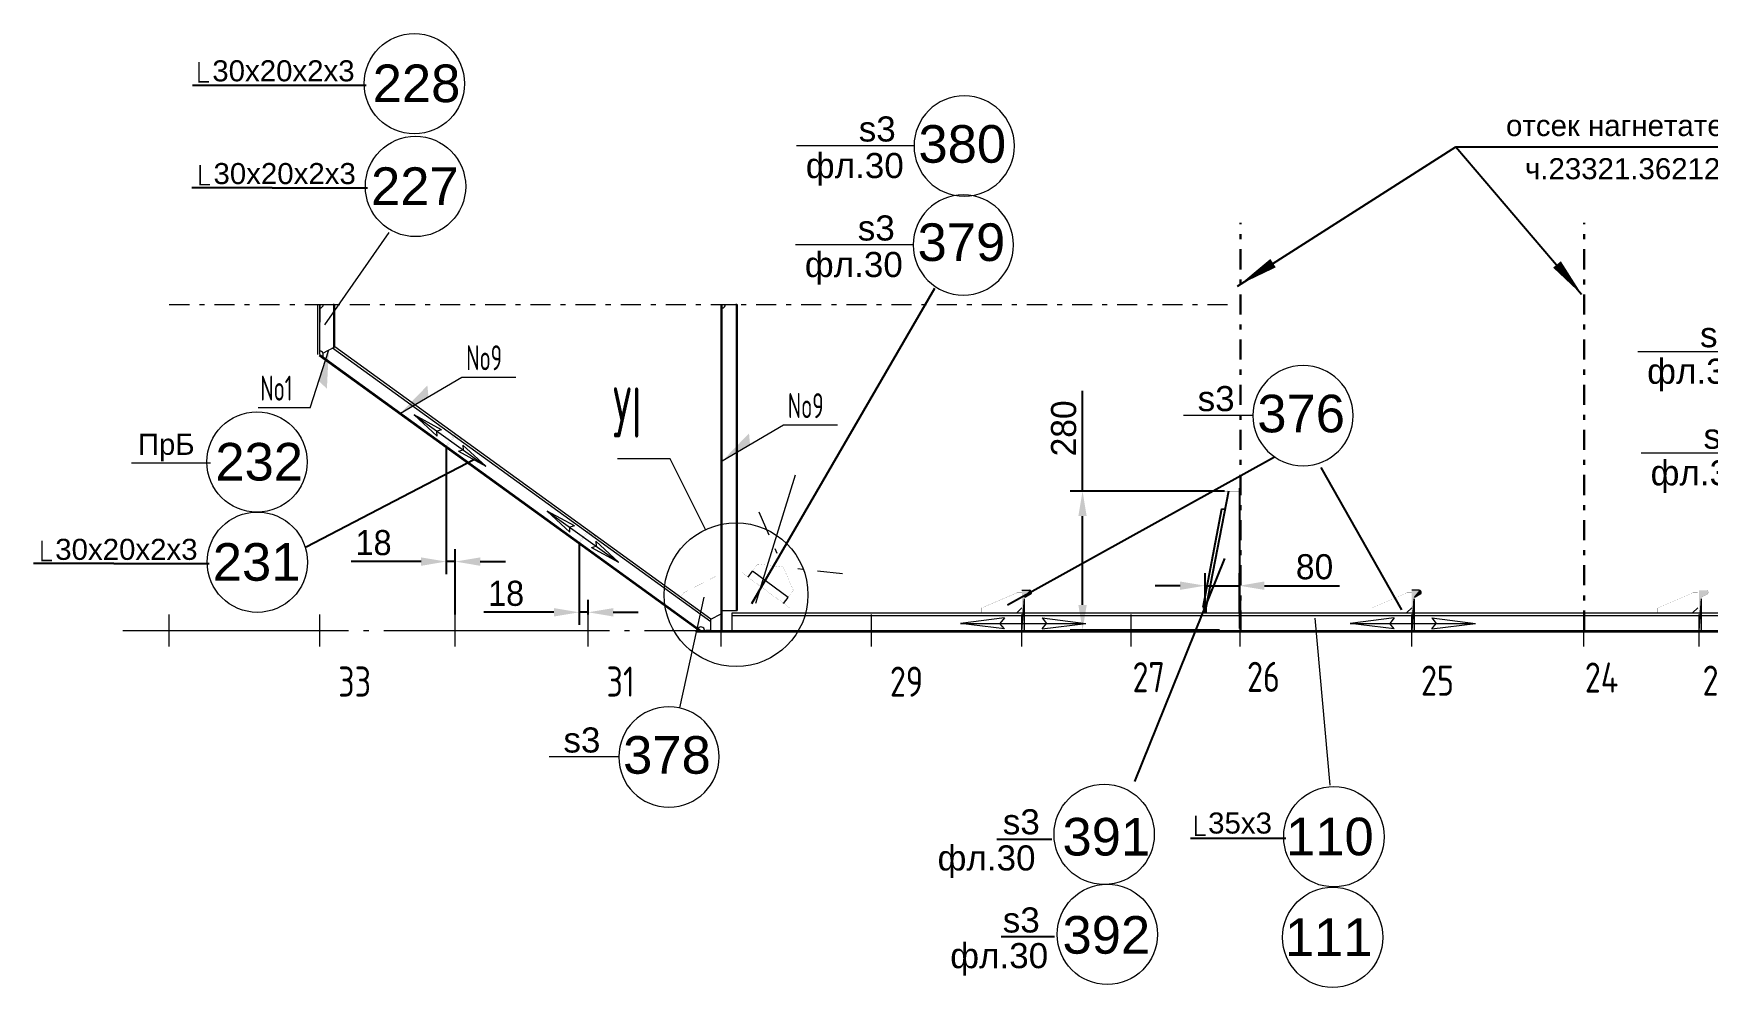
# Model space of a CAD drawing. Header units: millimetres. Extents: x 149544 to 197467, y -3118 to 25363.
# Drawn here: x 152441 to 155778, y 13779 to 15681 of the extents above; entities that cross this region are included whole.
import ezdxf

# ---------------------------------------------------------------- set-up
doc = ezdxf.new("R2010")
doc.units = ezdxf.units.MM
doc.header["$MEASUREMENT"] = 0
for name, pattern in [('K5LT32768', [0]), ('K5LT32769', [0]), ('K5LT32781', [90, 40, -20, 10, -20]), ('K5LT32790', [520, 450, -30, 10, -30]), ('K5LT32791', [0]), ('K5LT32793', [10, 5, -5])]:
    doc.linetypes.add(name, pattern=pattern)
doc.layers.add('pen_035', color=1, linetype='Continuous')
doc.layers.add('pen_7', color=1, linetype='Continuous')
doc.styles.add('KTEXTSTYLE', font='GOST_AU.SHX', dxfattribs={"width": 0.96, "height": 5})
doc.styles.add('style5', font='arial.ttf', dxfattribs={"height": 3})
doc.dimstyles.new('PB20', dxfattribs={"dimscale": 20, "dimtxt": 2.5, "dimasz": 2.5, "dimexe": 1.25, "dimexo": 0, "dimtad": 1, "dimdec": 0, "dimtxsty": 'Standard', "dimcen": 2.5, "dimclrd": 7, "dimclre": 7, "dimclrt": 4, "dimadec": 0, "dimazin": 0, "dimtfac": 1, "dimtdec": 0, "dimtmove": 0, "dimatfit": 3, "dimfxl": 1.25, "dimarcsym": 0})
doc.dimstyles.new('PB5', dxfattribs={"dimscale": 20, "dimtxt": 2.5, "dimasz": 2.5, "dimexe": 1.25, "dimexo": 0, "dimtad": 1, "dimdec": 0, "dimlfac": 0.25, "dimtxsty": 'Standard', "dimcen": 2.5, "dimclrd": 7, "dimclre": 7, "dimclrt": 4, "dimadec": 0, "dimazin": 0, "dimtfac": 1, "dimtdec": 0, "dimtmove": 0, "dimatfit": 3, "dimfxl": 1.25, "dimarcsym": 0})

# ---------------------------------------------------------------- blocks, each defined once
blk = doc.blocks.new('*D2396')
at = {"color": 7, "lineweight": -2}
for p, q in [((153528.3, 14666.8), (153528.3, 14502.2)), ((153546.3, 14523), (153546.3, 14552.2)), ((153478.3, 14527.2), (153338.2, 14527.2)), ((153546.3, 14527.2), (153528.3, 14527.2)), ((153596.3, 14527.2), (153646.3, 14527.2))]:
    blk.add_line(p, q, dxfattribs=at)
at = {"color": 7}
for points in [[(153478.3, 14535.5), (153478.3, 14518.8), (153528.3, 14527.2)], [(153596.3, 14535.5), (153596.3, 14518.8), (153546.3, 14527.2)]]:
    blk.add_solid(points, dxfattribs=at)
at = {"layer": 'Defpoints', "color": 0}
for p in [(153528.3, 14666.8), (153546.3, 14527.2), (153546.3, 14523)]:
    blk.add_point(p, dxfattribs=at)
at = {"color": 4, "insert": (153382.8, 14564.7), "char_height": 50, "attachment_point": 5}
blk.add_mtext('\\H50.0;\\W0.965;\\Q0;\\H50.0;\\W0.965;\\Q0;\\Q0;18', dxfattribs=at)
blk = doc.blocks.new('*D2397')
at = {"color": 7, "lineweight": -2}
for p, q in [((153263.3, 14858.6), (153263.3, 14603.3)), ((153281.3, 14523), (153281.3, 14653.3)), ((153213.3, 14628.3), (153074, 14628.3)), ((153281.3, 14628.3), (153263.3, 14628.3)), ((153331.3, 14628.3), (153381.3, 14628.3))]:
    blk.add_line(p, q, dxfattribs=at)
at = {"color": 7}
for points in [[(153213.3, 14636.6), (153213.3, 14619.9), (153263.3, 14628.3)], [(153331.3, 14636.6), (153331.3, 14619.9), (153281.3, 14628.3)]]:
    blk.add_solid(points, dxfattribs=at)
at = {"layer": 'Defpoints', "color": 0}
for p in [(153263.3, 14858.6), (153263.3, 14628.3), (153281.3, 14523)]:
    blk.add_point(p, dxfattribs=at)
at = {"color": 4, "insert": (153118.6, 14665.8), "char_height": 50, "attachment_point": 5}
blk.add_mtext('\\H50.0;\\W0.965;\\Q0;\\H50.0;\\W0.965;\\Q0;\\Q0;18', dxfattribs=at)
blk = doc.blocks.new('U91')
at = {"layer": 'pen_035', "color": 1, "linetype": 'K5LT32769', "lineweight": 18, "true_color": 0xff0000}
for p, q in [((-179599.7, -1360.8), (-179604.7, -1424.1)), ((-179599.7, -1360.8), (-179599.7, -1424.1)), ((-179604.7, -1424.1), (-179599.7, -1424.1))]:
    blk.add_line(p, q, dxfattribs=at)
blk = doc.blocks.new('U92')
at = {"layer": 'pen_035', "color": 1, "linetype": 'K5LT32769', "lineweight": 18, "true_color": 0xff0000}
for p in [(-179597.7, -1357.3), (-179587.7, -1351.6)]:
    blk.add_line(p, (-179586.4, -1350.4), dxfattribs=at)
blk = doc.blocks.new('U93')
at = {"layer": 'pen_035', "color": 1, "linetype": 'K5LT32769', "lineweight": 18, "true_color": 0xff0000}
for p in [(-179597.7, -1357.3), (-179586.4, -1350.4)]:
    blk.add_line(p, (-179585.8, -1348.8), dxfattribs=at)
blk = doc.blocks.new('U94')
at = {"layer": 'pen_035', "color": 1, "linetype": 'K5LT32769', "lineweight": 18, "true_color": 0xff0000}
for p in [(-179597.7, -1357.3), (-179585.8, -1348.8)]:
    blk.add_line(p, (-179585.9, -1347.1), dxfattribs=at)
blk = doc.blocks.new('U95')
at = {"layer": 'pen_035', "color": 1, "linetype": 'K5LT32769', "lineweight": 18, "true_color": 0xff0000}
for p in [(-179598.8, -1358.2), (-179585.9, -1347.1)]:
    blk.add_line(p, (-179586.7, -1345.5), dxfattribs=at)
blk = doc.blocks.new('U96')
at = {"layer": 'pen_035', "color": 1, "linetype": 'K5LT32769', "lineweight": 18, "true_color": 0xff0000}
for p in [(-179598.8, -1358.2), (-179586.7, -1345.5)]:
    blk.add_line(p, (-179588, -1344.5), dxfattribs=at)
blk = doc.blocks.new('U97')
at = {"layer": 'pen_035', "color": 1, "linetype": 'K5LT32769', "lineweight": 18, "true_color": 0xff0000}
blk.add_line((-179604.7, -1424.1), (-179599.7, -1360.8), dxfattribs=at)
blk = doc.blocks.new('U98')
at = {"layer": 'pen_035', "color": 1, "linetype": 'K5LT32769', "lineweight": 18, "true_color": 0xff0000}
for p in [(-179588, -1344.5), (-179589.7, -1344.1)]:
    blk.add_line(p, (-179604.7, -1344.1), dxfattribs=at)
blk = doc.blocks.new('U99')
at = {"layer": 'pen_035', "color": 1, "linetype": 'K5LT32769', "lineweight": 18, "true_color": 0xff0000}
for p, q in [((-180381.7, -1344.1), (-180365, -1344.5)), ((-180381.7, -1344.1), (-180366.7, -1344.1)), ((-180365, -1344.5), (-180366.7, -1344.1))]:
    blk.add_line(p, q, dxfattribs=at)
blk = doc.blocks.new('U100')
at = {"layer": 'pen_035', "color": 1, "linetype": 'K5LT32769', "lineweight": 18, "true_color": 0xff0000}
for p in [(-180374.7, -1357.3), (-180364.7, -1351.6)]:
    blk.add_line(p, (-180363.4, -1350.4), dxfattribs=at)
blk = doc.blocks.new('U101')
at = {"layer": 'pen_035', "color": 1, "linetype": 'K5LT32769', "lineweight": 18, "true_color": 0xff0000}
for p in [(-180374.7, -1357.3), (-180363.4, -1350.4)]:
    blk.add_line(p, (-180362.8, -1348.8), dxfattribs=at)
blk = doc.blocks.new('U102')
at = {"layer": 'pen_035', "color": 1, "linetype": 'K5LT32769', "lineweight": 18, "true_color": 0xff0000}
for p in [(-180374.7, -1357.3), (-180362.8, -1348.8)]:
    blk.add_line(p, (-180362.9, -1347.1), dxfattribs=at)
blk = doc.blocks.new('U103')
at = {"layer": 'pen_035', "color": 1, "linetype": 'K5LT32769', "lineweight": 18, "true_color": 0xff0000}
for p in [(-180375.8, -1358.2), (-180362.9, -1347.1)]:
    blk.add_line(p, (-180363.7, -1345.5), dxfattribs=at)
blk = doc.blocks.new('U104')
at = {"layer": 'pen_035', "color": 1, "linetype": 'K5LT32769', "lineweight": 18, "true_color": 0xff0000}
for p in [(-180375.8, -1358.2), (-180363.7, -1345.5)]:
    blk.add_line(p, (-180365, -1344.5), dxfattribs=at)
blk = doc.blocks.new('U105')
at = {"layer": 'pen_035', "color": 1, "linetype": 'K5LT32769', "lineweight": 18, "true_color": 0xff0000}
blk.add_line((-180381.7, -1424.1), (-180376.7, -1360.8), dxfattribs=at)
blk = doc.blocks.new('U106')
at = {"layer": 'pen_035', "color": 1, "linetype": 'K5LT32769', "lineweight": 18, "true_color": 0xff0000}
for p in [(-180381.7, -1424.1), (-180376.7, -1424.1)]:
    blk.add_line(p, (-180376.7, -1360.8), dxfattribs=at)
blk = doc.blocks.new('U399')
at = {"layer": 'pen_035', "color": 1, "linetype": 'K5LT32769', "lineweight": 18, "true_color": 0xff0000}
blk.add_line((-178361.7, -3445), (-178356.7, -3381.7), dxfattribs=at)
blk = doc.blocks.new('U400')
at = {"layer": 'pen_035', "color": 1, "linetype": 'K5LT32769', "lineweight": 18, "true_color": 0xff0000}
for p in [(-178361.7, -3445), (-178356.7, -3445)]:
    blk.add_line(p, (-178356.7, -3381.7), dxfattribs=at)
blk = doc.blocks.new('*D2487')
at = {"color": 7, "lineweight": -2}
for p, q in [((154776.6, 14526.1), (154776.6, 14605.2)), ((154844.7, 14526.7), (154844.7, 14605.2)), ((154726.6, 14580.2), (154676.6, 14580.2)), ((154776.6, 14580.2), (154844.7, 14580.2)), ((154894.7, 14580.2), (155044.7, 14580.2))]:
    blk.add_line(p, q, dxfattribs=at)
at = {"color": 7}
for points in [[(154726.6, 14588.6), (154726.6, 14571.9), (154776.6, 14580.2)], [(154894.7, 14588.6), (154894.7, 14571.9), (154844.7, 14580.2)]]:
    blk.add_solid(points, dxfattribs=at)
at = {"layer": 'Defpoints', "color": 0}
for p in [(154844.7, 14580.2), (154776.6, 14526.1), (154844.7, 14526.7)]:
    blk.add_point(p, dxfattribs=at)
at = {"color": 4, "insert": (154994.7, 14617.7), "char_height": 50, "attachment_point": 5}
blk.add_mtext('80', dxfattribs=at)
blk = doc.blocks.new('*D2488')
at = {"color": 7, "lineweight": -2}
for p, q in [((154532.1, 14768.9), (154532.1, 14968.9)), ((154815.4, 14768.9), (154507.1, 14768.9)), ((154532.1, 14541.8), (154532.1, 14718.9)), ((154804.9, 14491.8), (154507.1, 14491.8))]:
    blk.add_line(p, q, dxfattribs=at)
at = {"color": 7}
for points in [[(154523.8, 14718.9), (154540.4, 14718.9), (154532.1, 14768.9)], [(154523.8, 14541.8), (154540.4, 14541.8), (154532.1, 14491.8)]]:
    blk.add_solid(points, dxfattribs=at)
at = {"layer": 'Defpoints', "color": 0}
for p in [(154815.4, 14768.9), (154532.1, 14491.8), (154804.9, 14491.8)]:
    blk.add_point(p, dxfattribs=at)
at = {"color": 4, "insert": (154494.6, 14893.9), "char_height": 50, "attachment_point": 5, "rotation": 90}
blk.add_mtext('280', dxfattribs=at)

msp = doc.modelspace()

# ---------------------------------------------------------------- hatches: boundary and pattern name
for points in [[(153009, 14988.6), (153025.5, 14973), (153029.4, 15050.2)], [(153228, 14956.9), (153225.9, 14979.5), (153172.1, 14923.9)], [(153869.2, 14861.4), (153867.1, 14884), (153813.3, 14828.4)], [(154411.3, 14491), (154416.3, 14491), (154416.3, 14554.3), (154416.5, 14555.7), (154417.2, 14556.9), (154418.3, 14557.8), (154428.3, 14563.5), (154429.6, 14564.7), (154430.2, 14566.3), (154430.2, 14568), (154429.4, 14569.6), (154428, 14570.6), (154426.3, 14571), (154411.3, 14571)], [(155188.3, 14491), (155193.3, 14491), (155193.3, 14554.3), (155193.5, 14555.7), (155194.2, 14556.9), (155195.3, 14557.8), (155205.3, 14563.5), (155206.6, 14564.7), (155207.2, 14566.3), (155207.2, 14568), (155206.4, 14569.6), (155205, 14570.6), (155203.3, 14571), (155188.3, 14571)], [(155761.3, 14491), (155766.3, 14491), (155766.3, 14554.3), (155766.5, 14555.7), (155767.2, 14556.9), (155768.3, 14557.8), (155778.3, 14563.5), (155779.6, 14564.7), (155780.2, 14566.3), (155780.2, 14568), (155779.4, 14569.6), (155778, 14570.6), (155776.3, 14571), (155761.3, 14571)]]:
    msp.add_hatch(color=0).paths.add_polyline_path(points)

# ---------------------------------------------------------------- linework, layer by layer
for p, q in [((152757.6, 15578.5), (153103.9, 15578.5)), ((152916.3, 15373.5), (153106.3, 15373.5)), ((152600.8, 14624.2), (152790.8, 14624.2)), ((154747.2, 14076.8), (154937.2, 14076.8))]:
    msp.add_line(p, q)
at = {"color": 0, "linetype": 'K5LT32768', "lineweight": 18}
for p, q in [((154196.2, 15457), (153961.8, 15457)), ((153021.1, 15100.4), (153149.9, 15284.8)), ((154194.3, 15259.7), (153959.9, 15259.7)), ((152992, 14935), (153029.4, 15050.2)), ((155873.5, 15046.8), (155639.1, 15046.8)), ((153294.6, 14995.6), (153172.1, 14923.9)), ((153402.5, 14995.6), (153294.7, 14995.6)), ((152992, 14935), (152888.3, 14935)), ((153199.8, 14920.6), (153342.2, 14818.8)), ((153254.1, 14891.2), (153199.8, 14920.6)), ((153245.2, 14878.7), (153199.8, 14920.6)), ((154871.8, 14919.4), (154733.2, 14919.4)), ((153254.1, 14891.2), (153244.6, 14888.5)), ((153245.2, 14878.7), (153244.6, 14888.5)), ((153935.8, 14900.1), (153813.3, 14828.4)), ((154043.7, 14900.2), (153935.9, 14900.2)), ((153296.8, 14860.7), (153342.2, 14818.8)), ((153296.8, 14860.7), (153297.3, 14850.9)), ((152793.7, 14824.7), (152635.7, 14824.7)), ((153287.9, 14848.2), (153297.3, 14850.9)), ((153287.9, 14848.2), (153342.2, 14818.8)), ((153709.9, 14833), (153604.9, 14833)), ((153780.2, 14692), (153709.9, 14833)), ((155880.5, 14844.4), (155646.1, 14844.4)), ((153880.7, 14545.5), (153959.8, 14801.1)), ((153464.8, 14728.8), (153607.2, 14627)), ((153519.1, 14699.5), (153464.8, 14728.8)), ((153510.2, 14686.9), (153464.8, 14728.8)), ((153907.4, 14681), (153887.4, 14726.8)), ((153519.1, 14699.5), (153509.6, 14696.8)), ((153510.2, 14686.9), (153509.6, 14696.8)), ((153552.9, 14656.4), (153562.3, 14659.1)), ((153552.9, 14656.4), (153607.2, 14627)), ((153561.8, 14668.9), (153607.2, 14627)), ((153561.8, 14668.9), (153562.3, 14659.1)), ((153923.5, 14644.4), (153919.4, 14653.5)), ((153964.2, 14614.4), (153974.1, 14613.2)), ((154003.9, 14609.9), (154053.6, 14604.4)), ((153777.2, 14557.4), (153728.8, 14336.4)), ((152711.3, 14459), (152711.3, 14523)), ((153011.3, 14459), (153011.3, 14523)), ((153281.3, 14459), (153281.3, 14523)), ((153546.3, 14459), (153546.3, 14523)), ((153811.3, 14459), (153811.3, 14523)), ((154111.3, 14459), (154111.3, 14523)), ((154411.3, 14459), (154411.3, 14523)), ((154629.3, 14459), (154629.3, 14523)), ((154846.3, 14459), (154846.3, 14523)), ((155188.3, 14459), (155188.3, 14523)), ((155531.3, 14459), (155531.3, 14523)), ((155761.3, 14459), (155761.3, 14523)), ((155761.3, 14459), (155761.3, 14523)), ((154376.3, 14516), (154288.8, 14505)), ((154288.8, 14505), (154538.8, 14505)), ((154376.3, 14494), (154288.8, 14505)), ((154376.3, 14516), (154367.5, 14505)), ((154376.3, 14494), (154367.5, 14505)), ((154451.3, 14516), (154538.8, 14505)), ((154451.3, 14516), (154460, 14505)), ((154451.3, 14494), (154538.8, 14505)), ((154451.3, 14494), (154460, 14505)), ((154995.1, 14515.5), (155024.8, 14182.2)), ((155153.3, 14516), (155065.8, 14505)), ((155065.8, 14505), (155315.8, 14505)), ((155153.3, 14494), (155065.8, 14505)), ((155153.3, 14516), (155144.5, 14505)), ((155153.3, 14494), (155144.5, 14505)), ((155228.3, 14516), (155315.8, 14505)), ((155228.3, 14516), (155237, 14505)), ((155228.3, 14494), (155315.8, 14505)), ((155228.3, 14494), (155237, 14505)), ((153607.4, 14238.7), (153468.8, 14238.7))]:
    msp.add_line(p, q, dxfattribs=at)
at = {"color": 7}
for p, q in [((154841.2, 15177.7), (155276.5, 15455)), ((155276.5, 15455), (155526.8, 15161.4)), ((155276.5, 15455), (155869.6, 15455)), ((152916.3, 15373.5), (152756, 15373.5)), ((154237.1, 15173), (153872.4, 14543.8)), ((153319.8, 14831.8), (152984.3, 14656.8)), ((154382.5, 14541.9), (154915, 14837.5)), ((155007.3, 14816.2), (155168.3, 14532.4)), ((154823.2, 14769), (154778, 14535.8)), ((154845.8, 14495), (154845.8, 14775)), ((154808.9, 14733.1), (154772.1, 14536.6)), ((154815.6, 14732.2), (154808.9, 14733.1)), ((152600.8, 14624.2), (152440.5, 14624.2)), ((154636.6, 14189.6), (154816.1, 14634.6)), ((154847.3, 14489.8), (154847.3, 14559.8)), ((154772.1, 14536.6), (154778.7, 14535.7)), ((154778, 14535.8), (154778, 14526)), ((154361.3, 14074.8), (154470.8, 14074.8)), ((154370.1, 13880.7), (154476.1, 13880.7))]:
    msp.add_line(p, q, dxfattribs=at)
at = {"color": 0, "linetype": 'K5LT32781', "lineweight": 18}
for p, q in [((154846.3, 14491), (154846.3, 15303.5)), ((154848.3, 14491), (154848.3, 15303.5)), ((155531.3, 14491), (155531.3, 15303.5)), ((155533.3, 14491), (155533.3, 15303.5)), ((152711.3, 15141), (154839.8, 15141)), ((153011.3, 15141), (153011.3, 15106))]:
    msp.add_line(p, q, dxfattribs=at)
at = {"color": 0, "linetype": 'K5LT32791', "lineweight": 18}
for p, q in [((153007.3, 15041), (153007.3, 15141)), ((153811.3, 14491), (153811.3, 15141)), ((153813.3, 14491), (153813.3, 15141)), ((153010.1, 15039.4), (153767.9, 14491)), ((153011.3, 15041), (153771.3, 14491)), ((153018.9, 15035.5), (153771.3, 14491)), ((153761.3, 14491), (155991.3, 14491)), ((153761.3, 14491), (153761.3, 14488)), ((153761.3, 14488), (155991.3, 14488)), ((153771.3, 14491), (155991.3, 14491))]:
    msp.add_line(p, q, dxfattribs=at)
at = {"color": 0, "linetype": 'K5LT32769', "lineweight": 18}
for p, q in [((153011.3, 15041), (153011.3, 15141)), ((153018.3, 15141), (153041.3, 15141)), ((153039.3, 15054.1), (153039.3, 15142.2)), ((153041.3, 15056.3), (153041.3, 15141)), ((153820.3, 15141), (153843.3, 15141)), ((153841.3, 15142.2), (153841.3, 14531)), ((153843.3, 15141), (153843.3, 14531)), ((153017.5, 15044.2), (153041.3, 15056.3)), ((153017.5, 15044.2), (153041.3, 15056.3)), ((153791.3, 14508), (153036.8, 15054)), ((153791.3, 14513.5), (153041.3, 15056.3)), ((153865.4, 14597.1), (153874.3, 14609.2)), ((153945.1, 14557), (153874.3, 14609.2)), ((153936.2, 14544.9), (153945.1, 14557)), ((153791, 14513.7), (153811.3, 14524.1)), ((153813.3, 14531), (153843.3, 14531)), ((153833.3, 14526), (155991.3, 14526)), ((153833.3, 14491), (153833.3, 14526)), ((153833.3, 14520.7), (155991.3, 14520.7)), ((154401.3, 14526), (154411.3, 14536)), ((155178.3, 14526), (155188.3, 14536)), ((155748.5, 14526), (155758.5, 14536)), ((153780.9, 14491.3), (153791.3, 14491.3)), ((153791.3, 14491.3), (153791.3, 14513.5))]:
    msp.add_line(p, q, dxfattribs=at)
at = {"color": 0, "linetype": 'K5LT32790', "lineweight": 18}
msp.add_line((152618.8, 14491), (155991.3, 14491), dxfattribs=at)
at = {"const_width": 3}
for points in [[(152770.6, 15624.2), (152770.6, 15584.9), (152790.3, 15584.9)], [(152773, 15419.2), (152773, 15379.9), (152792.7, 15379.9)], [(152457.6, 14669.9), (152457.6, 14630.6), (152477.2, 14630.6)], [(154757.9, 14122), (154757.9, 14082.8), (154777.5, 14082.8)]]:
    msp.add_lwpolyline(points, dxfattribs=at)
at = {"color": 7}
for points in [[(154844.8, 15180.2, 0, 20, 0), (154911.9, 15223.4, 20, 20, 0)], [(155528.8, 15159.3, 0, 20, 0), (155478, 15220.8, 20, 20, 0)]]:
    msp.add_lwpolyline(points, format="xyseb", dxfattribs=at)
at = {"color": 0, "linetype": 'K5LT32791', "const_width": 0.18}
msp.add_lwpolyline([(153011.3, 15141), (153011.3, 15140), (153011.3, 15041), (153018.9, 15035.5)], dxfattribs=at)
at = {"color": 0, "linetype": 'K5LT32769', "const_width": 0.18}
for points in [[(153263.3, 14858.6), (153264.1, 14858), (153264.9, 14857.9), (153265.5, 14858.3), (153280.2, 14878.5), (153281, 14879.2), (153282, 14879.3), (153283, 14879), (153295.1, 14870.2), (153295.8, 14870), (153296.5, 14870.4), (153297.1, 14871.2), (153280.9, 14882.9), (153263.3, 14858.6)], [(154808.7, 14736), (154811.7, 14736), (154811.7, 14768), (154843.7, 14768), (154843.7, 14771), (154808.7, 14771), (154808.7, 14736)], [(153528.3, 14666.8), (153529.1, 14666.3), (153529.9, 14666.1), (153530.5, 14666.5), (153545.2, 14686.7), (153546, 14687.4), (153547, 14687.6), (153548, 14687.2), (153560.1, 14678.4), (153560.8, 14678.2), (153561.5, 14678.6), (153562.1, 14679.4), (153545.9, 14691.1), (153528.3, 14666.8)], [(153811.3, 14599.1), (153801.3, 14599.1), (153736.1, 14565.8), (153730.3, 14557.7), (153791, 14513.7)], [(153843.3, 14536), (153853.3, 14526), (153948.3, 14526), (153948.3, 14536), (153853.3, 14606), (153843.3, 14606), (153843.3, 14536)], [(154411.3, 14566), (154401.3, 14566), (154331.3, 14536), (154331.3, 14526), (154401.3, 14526)], [(155188.3, 14566), (155178.3, 14566), (155108.3, 14536), (155108.3, 14526), (155178.3, 14526)], [(155758.5, 14566), (155748.5, 14566), (155678.5, 14536), (155678.5, 14526), (155748.5, 14526)]]:
    msp.add_lwpolyline(points, dxfattribs=at)
at = {"color": 0, "linetype": 'K5LT32793', "const_width": 0.18}
for points in [[(153528.3, 14666.8), (153529.1, 14666.3), (153529.9, 14666.1), (153530.5, 14666.5), (153545.2, 14686.7), (153546, 14687.4), (153547, 14687.6), (153548, 14687.2), (153560.1, 14678.4), (153560.8, 14678.2), (153561.5, 14678.6), (153562.1, 14679.4), (153545.9, 14691.1), (153528.3, 14666.8)], [(155761.3, 14491), (155766.3, 14491), (155766.3, 14554.3), (155766.5, 14555.7), (155767.2, 14556.9), (155768.3, 14557.8), (155778.3, 14563.5), (155779.6, 14564.7), (155780.2, 14566.3), (155780.2, 14568), (155779.4, 14569.6), (155778, 14570.6), (155776.3, 14571), (155761.3, 14571), (155761.3, 14491)]]:
    msp.add_lwpolyline(points, dxfattribs=at)
at = {"color": 0, "linetype": 'K5LT32768', "const_width": 0.18}
for points in [[(153869.8, 14603.1), (153884.7, 14623.3), (153934.3, 14617.7)], [(153940.7, 14550.9), (153955.5, 14571.1), (153935.5, 14616.9)]]:
    msp.add_lwpolyline(points, dxfattribs=at)
at = {"color": 0, "linetype": 'K5LT32768', "lineweight": 18}
for centre, radius in [((153199.8, 15581.3), 100), ((153202.2, 15376.3), 100), ((152886.1, 14826.9), 100), ((152886.8, 14627.1), 100), ((153841.3, 14562.3), 143.4), ((154575.2, 14084.4), 100), ((155033.2, 14079.6), 100), ((154581.4, 13884.9), 100), ((155030.9, 13879), 100)]:
    msp.add_circle(centre, radius, dxfattribs=at)
for centre, start, end in [((154296.2, 15457), 0, 180), ((154296.2, 15457), 180, 0), ((154294.3, 15259.7), 0, 180), ((154294.3, 15259.7), 180, 0), ((154971.8, 14919.4), 0, 180), ((154971.8, 14919.4), 180, 0), ((153707.4, 14238.7), 0, 180), ((153707.4, 14238.7), 180, 0)]:
    msp.add_arc(centre, 100, start, end, dxfattribs=at)
at = {"color": 0, "linetype": 'K5LT32769', "lineweight": 18}
for centre, start, end in [((153011.3, 15141), 270, 0), ((153813.3, 15141), 270, 0), ((153011.3, 15041), 27.0007, 90), ((153011.3, 15041), 324.1077, 26.9985), ((153771.3, 14491), 1.9087, 144.1065)]:
    msp.add_arc(centre, 7, start, end, dxfattribs=at)

# ---------------------------------------------------------------- block references
at = {"color": 0}
for name, p in [('U99', (334793, 15915.1)), ('U105', (334793, 15915.1)), ('U106', (334793, 15915.1)), ('U104', (334793, 15915.1)), ('U103', (334793, 15915.1)), ('U102', (334793, 15915.1)), ('U101', (334793, 15915.1)), ('U100', (334793, 15915.1)), ('U98', (334793, 15915.1)), ('U91', (334793, 15915.1)), ('U97', (334793, 15915.1)), ('U96', (334793, 15915.1)), ('U95', (334793, 15915.1)), ('U94', (334793, 15915.1)), ('U93', (334793, 15915.1)), ('U92', (334793, 15915.1)), ('U399', (334123, 17936)), ('U400', (334123, 17936))]:
    msp.add_blockref(name, p, dxfattribs=at)

# ---------------------------------------------------------------- texts
at = {"color": 0, "char_height": 2.5, "attachment_point": 1, "style": 'KTEXTSTYLE'}
for s, insert in [('\\H3.5;\\W0.965;\\Q15;\\Q0;\\W0.765;\\H50.00;{\\c16711935;No9}', (153303.3, 15059.7)), ('\\H3.5;\\W0.965;\\Q15;\\Q0;\\W0.765;\\H50.00;{\\c16711935;No1}', (152892.8, 14999)), ('\\H3.5;\\W0.965;\\Q15;\\Q0;\\W0.765;\\H50.00;{\\c16711935;No9}', (153944.5, 14964.2)), ('{\\H24x;\\W0.965;\\C6;33}', (153048, 14419)), ('{\\H24x;\\W0.965;\\C6;31}', (153583, 14419)), ('{\\H24x;\\W0.965;\\C6;29}', (154148, 14419)), ('{\\H24x;\\W0.965;\\C6;27}', (154631.7, 14427.8)), ('{\\H24x;\\W0.965;\\C6;26}', (154860, 14428.5)), ('{\\H24x;\\W0.965;\\C6;25}', (155206.8, 14421)), ('{\\H24x;\\W0.965;\\C6;24}', (155533.5, 14427.1)), ('{\\H24x;\\W0.965;\\C6;23}', (155768.3, 14421))]:
    msp.add_mtext(s, dxfattribs=dict(at, insert=insert))
at = {"color": 0, "insert": (153595.6, 14975.6), "char_height": 2.5, "attachment_point": 1, "rotation": 0.0002, "style": 'KTEXTSTYLE'}
msp.add_mtext('{\\H40x;\\W0.765;УI}', dxfattribs=at)
at = {"layer": 'pen_7', "color": 0, "style": 'style5'}
for s, height, p in [('30х20х2х3', 42, (152797, 15585.9)), ('отсек нагнетателей', 42, (155376.4, 15476.8)), ('s3', 50, (154085.9, 15465.9)), ('30х20х2х3', 42, (152799.4, 15381)), ('фл.30', 50, (153980.4, 15393)), ('ч.23321.362123.201', 42, (155414.2, 15390.7)), ('s3', 50, (154084, 15268.5)), ('фл.30', 50, (153978.5, 15195.7)), ('s3', 50, (155763.2, 15055.7)), ('фл.30', 50, (155657.8, 14982.9)), ('s3', 50, (154761.6, 14928.3)), ('s3', 50, (155770.2, 14853.3)), ('ПрБ', 42, (152648.5, 14841.1)), ('фл.30', 50, (155664.7, 14780.4)), ('30х20х2х3', 42, (152483.9, 14631.7)), ('s3', 50, (153497.1, 14247.6)), ('s3', 50, (154373.1, 14084.5)), ('35х3', 42, (154782.5, 14086)), ('фл.30', 50, (154243.1, 14012.4)), ('s3', 50, (154373.1, 13888.7)), ('фл.30', 50, (154268.3, 13817.6))]:
    msp.add_text(s, height=height, dxfattribs=at).set_placement(p)
at = {"layer": 'pen_7', "color": 2, "style": 'style5'}
for s, p in [('228', (153116.8, 15544.4)), ('380', (154204.9, 15423.6)), ('227', (153113.5, 15339.4)), ('379', (154203.2, 15227.7)), ('376', (154880.5, 14886)), ('232', (152803.1, 14789.9)), ('231', (152798, 14590.1)), ('378', (153616.1, 14205.3)), ('391', (154492.1, 14042.2)), ('110', (154937.8, 14042.6)), ('392', (154492.1, 13846.5)), ('111', (154935.5, 13842))]:
    msp.add_text(s, height=75, dxfattribs=at).set_placement(p)

# ---------------------------------------------------------------- dimensions: what is measured, and where the dimension line sits
at = {"color": 7}
dim = msp.add_linear_dim(base=(154532.1, 14491.8), p1=(154815.4, 14768.9), p2=(154804.9, 14491.8), angle=90, text='280', dimstyle='PB5', dxfattribs=at)
dim.commit()
dim.dimension.update_dxf_attribs({"geometry": '*D2488', "text_midpoint": (154532.1, 14893.9), "dimtype": 160})
at = {"color": 0}
for base, p1, p2, picture, middle in [((153263.3, 14628.3), (153281.3, 14523), (153263.3, 14858.6), '*D2397', (153118.6, 14628.3)), ((153546.3, 14527.2), (153528.3, 14666.8), (153546.3, 14523), '*D2396', (153382.8, 14527.2))]:
    dim = msp.add_linear_dim(base=base, p1=p1, p2=p2, text='\\H50.0;\\W0.965;\\Q0;\\H50.0;\\W0.965;\\Q0;\\Q0;18', dimstyle='PB20', dxfattribs=at)
    dim.commit()
    dim.dimension.update_dxf_attribs({"geometry": picture, "text_midpoint": middle, "dimtype": 160})
at = {"color": 7}
dim = msp.add_linear_dim(base=(154844.7, 14580.2), p1=(154776.6, 14526.1), p2=(154844.7, 14526.7), text='80', dimstyle='PB5', dxfattribs=at)
dim.commit()
dim.dimension.update_dxf_attribs({"geometry": '*D2487', "text_midpoint": (154994.7, 14617.7)})

doc.saveas('drawing.dxf')
